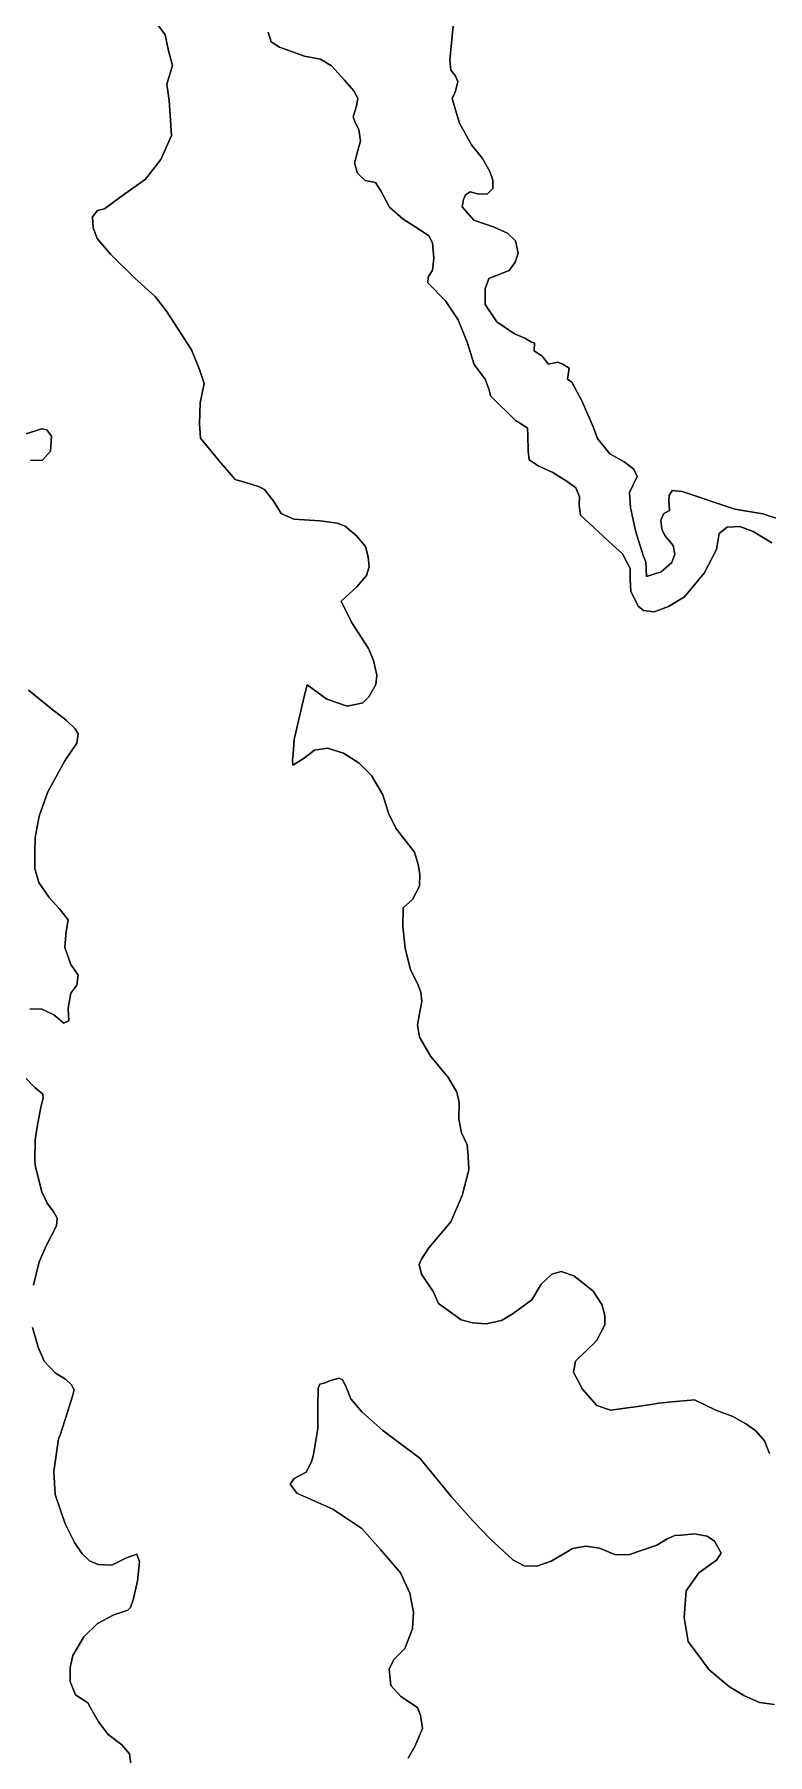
# Model space of a CAD drawing. Header units: inches. Extents: x 288635 to 1232953, y 676945 to 1655780.
# Drawn here: x 413082 to 425495, y 1170754 to 1199889 of the extents above; entities that cross this region are included whole.
import ezdxf

# ---------------------------------------------------------------- set-up
doc = ezdxf.new("R2010")
doc.units = ezdxf.units.IN
doc.header["$MEASUREMENT"] = 0

msp = doc.modelspace()

# ---------------------------------------------------------------- linework, layer by layer
at = {"color": 1}
for points in [[(425524.4293, 1175856.1481), (425439.7625, 1176070.461), (425295.1587, 1176239.317), (425128.1323, 1176354.3797), (424904.6119, 1176481.3799), (424620.1313, 1176588.0601), (424259.4506, 1176760.7805), (423878.4498, 1176730.3004), (423654.9294, 1176704.9004), (423522.8491, 1176684.5803), (423253.6086, 1176643.9402), (422837.0478, 1176588.0601), (422603.3673, 1176664.2603), (422359.5268, 1176943.6608), (422207.1265, 1177233.2214), (422242.6866, 1177416.1018), (422598.2873, 1177761.5425), (422740.5276, 1178030.783), (422740.5276, 1178193.3433), (422689.7275, 1178376.2237), (422542.4072, 1178604.8242), (422369.6868, 1178741.9844), (422217.2865, 1178863.9047), (421998.8461, 1178935.0248), (421841.3658, 1178889.3047), (421663.5654, 1178721.6644), (421501.0051, 1178457.5039), (421186.0445, 1178223.8234), (420987.9241, 1178106.9832), (420728.8435, 1178051.1031), (420500.2431, 1178066.3431), (420307.2027, 1178117.1432), (419921.1219, 1178396.5437), (419834.7618, 1178594.6641), (419636.6414, 1178889.3047), (419596.0013, 1179056.9451), (419636.6414, 1179143.3052), (419758.5616, 1179336.3456), (420134.4824, 1179778.3065), (420322.4427, 1180225.3474), (420439.283, 1180657.1483), (420424.0429, 1180890.8287), (420408.8029, 1181078.7891), (420312.2827, 1181281.9895), (420266.5626, 1181515.67), (420271.6426, 1181800.1506), (420231.0026, 1181972.8709), (420093.8423, 1182216.7114), (419794.1217, 1182577.3921), (419601.0813, 1182902.5128), (419565.5212, 1183105.7132), (419606.1613, 1183334.3136), (419641.7214, 1183507.034), (419626.4813, 1183669.5943), (419565.5212, 1183811.8346), (419448.681, 1184045.515), (419357.2408, 1184411.2758), (419321.6807, 1184787.1965), (419326.7607, 1185097.0771), (419484.2411, 1185239.3174), (419601.0813, 1185462.8379), (419606.1613, 1185666.0383), (419580.7613, 1185828.5986), (419514.7211, 1186036.879), (419311.5207, 1186295.9595), (419199.7605, 1186443.2798), (419077.8402, 1186697.2803), (418981.3201, 1187012.241), (418788.2797, 1187337.3616), (418578.9409, 1187544.1604), (418314.7804, 1187716.8807), (418045.5398, 1187798.1609), (417822.0194, 1187767.6808), (417634.059, 1187620.3605), (417456.2587, 1187513.6803), (417451.1787, 1187600.0405), (417461.3387, 1187696.5607), (417481.6587, 1187945.4812), (417649.2991, 1188677.0026), (417700.0992, 1188875.123), (418030.2998, 1188631.2825), (418375.7405, 1188509.3623), (418517.9808, 1188539.8424), (418639.901, 1188570.3224), (418741.5012, 1188671.9226), (418863.4215, 1188880.203), (418878.6615, 1189037.6834), (418822.7814, 1189286.6039), (418736.4212, 1189489.8043), (418451.9407, 1189931.7651), (418274.1403, 1190292.4459), (418538.3008, 1190531.2063), (418705.9412, 1190724.2467), (418751.6613, 1190871.567), (418731.3412, 1191039.2074), (418685.6211, 1191217.0077), (418533.2208, 1191394.8081), (418345.2604, 1191557.3684), (418208.1002, 1191608.1685), (417918.5396, 1191648.8086), (417471.4987, 1191679.2886), (417258.1383, 1191775.8088), (417136.218, 1191979.0092), (416978.7377, 1192182.2096), (416877.1375, 1192233.0098), (416750.1373, 1192273.6498), (416480.8967, 1192349.85), (416201.4962, 1192674.9706), (415891.6155, 1193050.8914), (415876.3755, 1193294.7319), (415886.5355, 1193650.3326), (415957.6557, 1193975.4532), (415875.3078, 1194213.6024), (415739.2043, 1194547.056), (415569.0749, 1194819.263), (415317.5744, 1195199.7357), (415124.534, 1195448.6562), (414784.1733, 1195758.5368), (414372.6925, 1196164.9376), (414144.092, 1196434.1782), (414078.0519, 1196611.9785), (414067.8919, 1196799.9389), (414149.1721, 1196906.6191), (414271.0923, 1196937.0992), (414550.4929, 1197145.3796), (414961.9737, 1197440.0202), (415221.0542, 1197770.2208), (415403.9346, 1198176.6216), (415363.2945, 1198770.9828), (415322.6544, 1199045.3034), (415419.1746, 1199365.344), (415352.7929, 1199609.2125), (415297.2816, 1199881.5372), (415078.8139, 1200173.0656)], [(415078.8139, 1200173.0656), (415297.2816, 1199881.5372), (415352.7929, 1199609.2125), (415419.1746, 1199365.344), (415322.6544, 1199045.3034), (415363.2945, 1198770.9828), (415403.9346, 1198176.6216), (415221.0542, 1197770.2208), (414961.9737, 1197440.0202), (414550.4929, 1197145.3796), (414271.0923, 1196937.0992), (414149.1721, 1196906.6191), (414067.8919, 1196799.9389), (414078.0519, 1196611.9785), (414144.092, 1196434.1782), (414372.6925, 1196164.9376), (414784.1733, 1195758.5368), (415124.534, 1195448.6562), (415317.5744, 1195199.7357), (415569.0749, 1194819.263), (415739.2043, 1194547.056), (415875.3078, 1194213.6024), (415957.6557, 1193975.4532), (415886.5355, 1193650.3326), (415876.3755, 1193294.7319), (415891.6155, 1193050.8914), (416201.4962, 1192674.9706), (416480.8967, 1192349.85), (416750.1373, 1192273.6498), (416877.1375, 1192233.0098), (416978.7377, 1192182.2096), (417136.218, 1191979.0092), (417258.1383, 1191775.8088), (417471.4987, 1191679.2886), (417918.5396, 1191648.8086), (418208.1002, 1191608.1685), (418345.2604, 1191557.3684), (418533.2208, 1191394.8081), (418685.6211, 1191217.0077), (418731.3412, 1191039.2074), (418751.6613, 1190871.567), (418705.9412, 1190724.2467), (418538.3008, 1190531.2063), (418274.1403, 1190292.4459), (418451.9407, 1189931.7651), (418736.4212, 1189489.8043), (418822.7814, 1189286.6039), (418878.6615, 1189037.6834), (418863.4215, 1188880.203), (418741.5012, 1188671.9226), (418639.901, 1188570.3224), (418517.9808, 1188539.8424), (418375.7405, 1188509.3623), (418030.2998, 1188631.2825), (417700.0992, 1188875.123), (417649.2991, 1188677.0026), (417481.6587, 1187945.4812), (417461.3387, 1187696.5607), (417451.1787, 1187600.0405), (417456.2587, 1187513.6803), (417634.059, 1187620.3605), (417822.0194, 1187767.6808), (418045.5398, 1187798.1609), (418314.7804, 1187716.8807), (418578.9409, 1187544.1604), (418788.2797, 1187337.3616), (418981.3201, 1187012.241), (419077.8402, 1186697.2803), (419199.7605, 1186443.2798), (419311.5207, 1186295.9595), (419514.7211, 1186036.879), (419580.7613, 1185828.5986), (419606.1613, 1185666.0383), (419601.0813, 1185462.8379), (419484.2411, 1185239.3174), (419326.7607, 1185097.0771), (419321.6807, 1184787.1965), (419357.2408, 1184411.2758), (419448.681, 1184045.515), (419565.5212, 1183811.8346), (419626.4813, 1183669.5943), (419641.7214, 1183507.034), (419606.1613, 1183334.3136), (419565.5212, 1183105.7132), (419601.0813, 1182902.5128), (419794.1217, 1182577.3921), (420093.8423, 1182216.7114), (420231.0026, 1181972.8709), (420271.6426, 1181800.1506), (420266.5626, 1181515.67), (420312.2827, 1181281.9895), (420408.8029, 1181078.7891), (420424.0429, 1180890.8287), (420439.283, 1180657.1483), (420322.4427, 1180225.3474), (420134.4824, 1179778.3065), (419758.5616, 1179336.3456), (419636.6414, 1179143.3052), (419596.0013, 1179056.9451), (419636.6414, 1178889.3047), (419834.7618, 1178594.6641), (419921.1219, 1178396.5437), (420307.2027, 1178117.1432), (420500.2431, 1178066.3431), (420728.8435, 1178051.1031), (420987.9241, 1178106.9832), (421186.0445, 1178223.8234), (421501.0051, 1178457.5039), (421663.5654, 1178721.6644), (421841.3658, 1178889.3047), (421998.8461, 1178935.0248), (422217.2865, 1178863.9047), (422369.6868, 1178741.9844), (422542.4072, 1178604.8242), (422689.7275, 1178376.2237), (422740.5276, 1178193.3433), (422740.5276, 1178030.783), (422598.2873, 1177761.5425), (422242.6866, 1177416.1018), (422207.1265, 1177233.2214), (422359.5268, 1176943.6608), (422603.3673, 1176664.2603), (422837.0478, 1176588.0601), (423253.6086, 1176643.9402), (423522.8491, 1176684.5803), (423654.9294, 1176704.9004), (423878.4498, 1176730.3004), (424259.4506, 1176760.7805), (424620.1313, 1176588.0601), (424904.6119, 1176481.3799), (425128.1323, 1176354.3797), (425295.1587, 1176239.317), (425439.7625, 1176070.461), (425524.4293, 1175856.1481)], [(417041.2501, 1199926.7204), (417092.0502, 1199764.7951), (417231.7504, 1199675.8949), (417654.0263, 1199523.4946), (417923.9018, 1199472.6945), (418114.4022, 1199355.2193), (418330.3026, 1199113.9188), (418489.053, 1198932.9434), (418558.9031, 1198802.7682), (418536.6781, 1198682.1179), (418479.5279, 1198491.6175), (418508.103, 1198415.4174), (418574.7781, 1198275.7171), (418603.3532, 1198085.2167), (418556.3631, 1197923.9264), (418500.483, 1197710.566), (418551.2831, 1197537.8456), (418683.3633, 1197415.9254), (418856.0837, 1197380.3653), (418947.5239, 1197238.125), (419094.8442, 1196963.8045), (419323.4446, 1196760.6041), (419582.5251, 1196598.0438), (419760.3255, 1196476.1235), (419821.2856, 1196359.2833), (419841.6057, 1196100.2028), (419821.2856, 1195897.0024), (419750.1655, 1195780.1621), (419740.0055, 1195683.6419), (420039.7261, 1195378.8413), (420258.1665, 1195053.7207), (420410.5668, 1194677.7999), (420527.407, 1194296.7992), (420715.3674, 1194047.8787), (420781.4075, 1193870.0783), (420802.9932, 1193770.2448), (421225.9084, 1193348.1073), (421324.3336, 1193290.9571), (421429.1088, 1193221.107), (421435.4589, 1193103.6318), (421438.6339, 1192830.5812), (421460.8589, 1192681.3559), (421610.0842, 1192582.9307), (421861.597, 1192468.7127), (422102.2102, 1192315.5952), (422249.5305, 1192208.915), (422310.4906, 1192056.5147), (422305.4106, 1191914.2744), (422325.7306, 1191746.6341), (422544.1711, 1191548.5137), (422808.3316, 1191299.5932), (423036.9321, 1191091.3127), (423170.4563, 1190845.1698), (423170.4563, 1190654.6249), (423177.2614, 1190457.2748), (423301.0926, 1190207.391), (423392.5328, 1190131.1908), (423575.4131, 1190110.8708), (423819.2536, 1190202.311), (424088.4942, 1190364.8713), (424418.6948, 1190766.1921), (424632.0552, 1191162.4329), (424672.6953, 1191436.7534), (424809.8556, 1191543.4336), (425023.216, 1191553.5937), (425251.8165, 1191467.2335), (425566.7771, 1191279.2731)], [(425566.7771, 1191279.2731), (425251.8165, 1191467.2335), (425023.216, 1191553.5937), (424809.8556, 1191543.4336), (424672.6953, 1191436.7534), (424632.0552, 1191162.4329), (424418.6948, 1190766.1921), (424088.4942, 1190364.8713), (423819.2536, 1190202.311), (423575.4131, 1190110.8708), (423392.5328, 1190131.1908), (423301.0926, 1190207.391), (423177.2614, 1190457.2748), (423170.4563, 1190654.6249), (423170.4563, 1190845.1698), (423036.9321, 1191091.3127), (422808.3316, 1191299.5932), (422544.1711, 1191548.5137), (422325.7306, 1191746.6341), (422305.4106, 1191914.2744), (422310.4906, 1192056.5147), (422249.5305, 1192208.915), (422102.2102, 1192315.5952), (421861.597, 1192468.7127), (421610.0842, 1192582.9307), (421460.8589, 1192681.3559), (421438.6339, 1192830.5812), (421435.4589, 1193103.6318), (421429.1088, 1193221.107), (421324.3336, 1193290.9571), (421225.9084, 1193348.1073), (420802.9932, 1193770.2448), (420781.4075, 1193870.0783), (420715.3674, 1194047.8787), (420527.407, 1194296.7992), (420410.5668, 1194677.7999), (420258.1665, 1195053.7207), (420039.7261, 1195378.8413), (419740.0055, 1195683.6419), (419750.1655, 1195780.1621), (419821.2856, 1195897.0024), (419841.6057, 1196100.2028), (419821.2856, 1196359.2833), (419760.3255, 1196476.1235), (419582.5251, 1196598.0438), (419323.4446, 1196760.6041), (419094.8442, 1196963.8045), (418947.5239, 1197238.125), (418856.0837, 1197380.3653), (418683.3633, 1197415.9254), (418551.2831, 1197537.8456), (418500.483, 1197710.566), (418556.3631, 1197923.9264), (418603.3532, 1198085.2167), (418574.7781, 1198275.7171), (418508.103, 1198415.4174), (418479.5279, 1198491.6175), (418536.6781, 1198682.1179), (418558.9031, 1198802.7682), (418489.053, 1198932.9434), (418330.3026, 1199113.9188), (418114.4022, 1199355.2193), (417923.9018, 1199472.6945), (417654.0263, 1199523.4946), (417231.7504, 1199675.8949), (417092.0502, 1199764.7951), (417041.2501, 1199926.7204)], [(425658.8523, 1191689.4416), (425415.0118, 1191770.7218), (424942.5709, 1191846.9219), (424048.4891, 1192146.6425), (423880.8487, 1192166.9626), (423830.0486, 1192080.6024), (423824.9686, 1191994.2422), (423835.1286, 1191826.6019), (423738.6085, 1191775.8018), (423687.8084, 1191658.9615), (423703.0484, 1191506.5612), (423753.8485, 1191399.881), (423896.0888, 1191232.2407), (423926.5688, 1191084.9204), (423875.7687, 1190942.6801), (423692.8884, 1190785.1998), (423443.9679, 1190708.9996), (423433.8078, 1190957.9201), (423388.0878, 1191064.6004), (423256.0075, 1191481.1612), (423174.7273, 1191877.402), (423154.4073, 1192131.4025), (423286.4876, 1192400.643), (423230.6074, 1192527.6433), (423068.0471, 1192649.5635), (422824.2066, 1192786.7238), (422615.9262, 1193045.8043), (422539.7261, 1193243.9247), (422356.8457, 1193670.6456), (422179.0453, 1194000.8462), (422107.9252, 1194051.6463), (422133.3252, 1194234.5267), (422026.645, 1194305.6468), (421940.2849, 1194336.1269), (421787.8846, 1194305.6468), (421676.1243, 1194437.7271), (421544.0441, 1194529.1673), (421548.0756, 1194666.8765), (421498.324, 1194676.4876), (421386.5638, 1194742.5277), (421208.7634, 1194818.7279), (420909.0428, 1195021.9283), (420710.9224, 1195316.5689), (420716.0024, 1195580.7294), (420776.9625, 1195753.4497), (420903.9628, 1195804.2498), (421122.4032, 1195890.61), (421224.0034, 1196032.8503), (421274.8035, 1196185.2506), (421229.0834, 1196393.531), (421091.9232, 1196520.5313), (420863.3227, 1196622.1315), (420522.962, 1196744.0517), (420324.8416, 1196967.5722), (420345.1617, 1197094.5724), (420380.7217, 1197170.7726), (420462.0019, 1197221.5727), (420583.9221, 1197191.0926), (420746.4825, 1197180.9326), (420843.0027, 1197277.4528), (420843.0027, 1197419.6931), (420792.2026, 1197567.0134), (420670.2823, 1197785.4538), (420482.3219, 1198019.1343), (420279.1215, 1198384.895), (420152.1213, 1198796.3758), (420213.0814, 1198928.4561), (420248.6415, 1199091.0164), (420208.0014, 1199192.6166), (420131.8012, 1199284.0568), (420116.5612, 1199451.6971), (420170.7221, 1200035.5945)], [(420170.7221, 1200035.5945), (420116.5612, 1199451.6971), (420131.8012, 1199284.0568), (420208.0014, 1199192.6166), (420248.6415, 1199091.0164), (420213.0814, 1198928.4561), (420152.1213, 1198796.3758), (420279.1215, 1198384.895), (420482.3219, 1198019.1343), (420670.2823, 1197785.4538), (420792.2026, 1197567.0134), (420843.0027, 1197419.6931), (420843.0027, 1197277.4528), (420746.4825, 1197180.9326), (420583.9221, 1197191.0926), (420462.0019, 1197221.5727), (420380.7217, 1197170.7726), (420345.1617, 1197094.5724), (420324.8416, 1196967.5722), (420522.962, 1196744.0517), (420863.3227, 1196622.1315), (421091.9232, 1196520.5313), (421229.0834, 1196393.531), (421274.8035, 1196185.2506), (421224.0034, 1196032.8503), (421122.4032, 1195890.61), (420903.9628, 1195804.2498), (420776.9625, 1195753.4497), (420716.0024, 1195580.7294), (420710.9224, 1195316.5689), (420909.0428, 1195021.9283), (421208.7634, 1194818.7279), (421386.5638, 1194742.5277), (421498.324, 1194676.4876), (421548.0756, 1194666.8765), (421544.0441, 1194529.1673), (421676.1243, 1194437.7271), (421787.8846, 1194305.6468), (421940.2849, 1194336.1269), (422026.645, 1194305.6468), (422133.3252, 1194234.5267), (422107.9252, 1194051.6463), (422179.0453, 1194000.8462), (422356.8457, 1193670.6456), (422539.7261, 1193243.9247), (422615.9262, 1193045.8043), (422824.2066, 1192786.7238), (423068.0471, 1192649.5635), (423230.6074, 1192527.6433), (423286.4876, 1192400.643), (423154.4073, 1192131.4025), (423174.7273, 1191877.402), (423256.0075, 1191481.1612), (423388.0878, 1191064.6004), (423433.8078, 1190957.9201), (423443.9679, 1190708.9996), (423692.8884, 1190785.1998), (423875.7687, 1190942.6801), (423926.5688, 1191084.9204), (423896.0888, 1191232.2407), (423753.8485, 1191399.881), (423703.0484, 1191506.5612), (423687.8084, 1191658.9615), (423738.6085, 1191775.8018), (423835.1286, 1191826.6019), (423824.9686, 1191994.2422), (423830.0486, 1192080.6024), (423880.8487, 1192166.9626), (424048.4891, 1192146.6425), (424942.5709, 1191846.9219), (425415.0118, 1191770.7218), (425658.8523, 1191689.4416)], [(412926.6289, 1193120.4827), (413199.6794, 1193209.3829), (413294.9296, 1193190.3328), (413371.1298, 1193082.3826), (413352.0797, 1192828.3821), (413218.7295, 1192675.9818), (413015.5291, 1192669.6318)], [(413015.5291, 1192669.6318), (413218.7295, 1192675.9818), (413352.0797, 1192828.3821), (413371.1298, 1193082.3826), (413294.9296, 1193190.3328), (413199.6794, 1193209.3829), (412926.6289, 1193120.4827)], [(412980.5093, 1188781.1222), (413372.0934, 1188468.9132), (413620.8023, 1188273.1211), (413774.2609, 1188124.9542), (413821.886, 1188045.579), (413800.7193, 1187886.8287), (413599.6356, 1187585.2031), (413307.0021, 1187057.922), (413162.8991, 1186651.0431), (413095.0859, 1186286.5474), (413086.6093, 1186040.7247), (413086.6093, 1186027.2438), (413086.6093, 1185777.9487), (413086.6093, 1185764.4678), (413154.4225, 1185527.1218), (413332.432, 1185272.8224), (413501.9649, 1185086.3363), (413652.7537, 1184893.6617), (413620.6379, 1184692.9382), (413595.208, 1184438.6389), (413596.2585, 1184435.6626), (413595.208, 1184425.158), (413696.9277, 1184136.9521), (413822.4852, 1183952.8012), (413798.6474, 1183785.9373), (413696.9277, 1183650.3109), (413654.5445, 1183396.0116), (413654.9794, 1183385.1399), (413654.5445, 1183382.5307), (413662.4924, 1183183.8312), (413578.2547, 1183141.7123), (413408.7218, 1183285.8152), (413196.8057, 1183387.535), (413001.8429, 1183379.0583)], [(413001.8429, 1183379.0583), (413196.8057, 1183387.535), (413408.7218, 1183285.8152), (413578.2547, 1183141.7123), (413662.4924, 1183183.8312), (413654.5445, 1183382.5307), (413654.9794, 1183385.1399), (413654.5445, 1183396.0116), (413696.9277, 1183650.3109), (413798.6474, 1183785.9373), (413822.4852, 1183952.8012), (413696.9277, 1184136.9521), (413595.208, 1184425.158), (413596.2585, 1184435.6626), (413595.208, 1184438.6389), (413620.6379, 1184692.9382), (413652.7537, 1184893.6617), (413501.9649, 1185086.3363), (413332.432, 1185272.8224), (413154.4225, 1185527.1218), (413086.6093, 1185764.4678), (413086.6093, 1185777.9487), (413086.6093, 1186027.2438), (413086.6093, 1186040.7247), (413095.0859, 1186286.5474), (413162.8991, 1186651.0431), (413307.0021, 1187057.922), (413599.6356, 1187585.2031), (413800.7193, 1187886.8287), (413821.886, 1188045.579), (413774.2609, 1188124.9542), (413620.8023, 1188273.1211), (413372.0934, 1188468.9132), (412980.5093, 1188781.1222)], [(412908.5998, 1182238.1837), (413086.6093, 1182051.6975), (413222.2356, 1181941.5011), (413229.6591, 1181874.69), (413188.329, 1181717.636), (413130.4953, 1181386.531), (413095.0859, 1181166.6541), (413086.6093, 1180810.635), (413086.8873, 1180808.8283), (413086.6093, 1180797.1541), (413099.8465, 1180711.1123), (413209.2289, 1180284.9375), (413300.669, 1180091.8971), (413412.4293, 1179939.4968), (413468.3094, 1179837.8966), (413458.1493, 1179710.8963), (413285.429, 1179380.6956), (413163.5088, 1179101.2951), (413066.9886, 1178705.0543)], [(413066.9886, 1178705.0543), (413163.5088, 1179101.2951), (413285.429, 1179380.6956), (413458.1493, 1179710.8963), (413468.3094, 1179837.8966), (413412.4293, 1179939.4968), (413300.669, 1180091.8971), (413209.2289, 1180284.9375), (413099.8465, 1180711.1123), (413086.6093, 1180797.1541), (413086.8873, 1180808.8283), (413086.6093, 1180810.635), (413095.0859, 1181166.6541), (413130.4953, 1181386.531), (413188.329, 1181717.636), (413229.6591, 1181874.69), (413222.2356, 1181941.5011), (413086.6093, 1182051.6975), (412908.5998, 1182238.1837)], [(413051.7485, 1177988.7729), (413143.1887, 1177653.4922), (413244.7889, 1177419.8117), (413437.8293, 1177216.6113), (413610.338, 1177110.5661), (413713.5257, 1177012.6701), (413753.2133, 1176925.3574), (413750.9418, 1176915.5141), (413729.4007, 1176822.1697), (413634.1505, 1176533.7733), (413516.5466, 1176165.0496), (413491.5014, 1176102.2043), (413410.1803, 1175548.5371), (413435.5803, 1175157.3763), (413603.2207, 1174659.5353), (413760.701, 1174344.5747), (413887.7013, 1174151.5343), (414014.7015, 1174034.694), (414162.0218, 1173973.7339), (414390.6223, 1173963.5739), (414639.5428, 1174085.4941), (414817.3431, 1174146.4543), (414863.0632, 1174019.454), (414827.5031, 1173699.4134), (414766.543, 1173420.0128), (414757.2631, 1173390.0314), (414706.2179, 1173246.0225), (414664.9428, 1173198.3974), (414426.8173, 1173119.0222), (414150.5918, 1172972.9719), (413918.8163, 1172750.7215), (413734.6659, 1172430.0458), (413687.0408, 1172228.9621), (413687.0408, 1171991.8949), (413775.941, 1171767.5278), (413987.6081, 1171632.0609), (414055.3416, 1171505.0606), (414165.4085, 1171310.3269), (414330.5088, 1171094.4265), (414563.3426, 1170920.8595), (414690.3429, 1170764.2258), (414719.9762, 1170552.5587)], [(414719.9762, 1170552.5587), (414690.3429, 1170764.2258), (414563.3426, 1170920.8595), (414330.5088, 1171094.4265), (414165.4085, 1171310.3269), (414055.3416, 1171505.0606), (413987.6081, 1171632.0609), (413775.941, 1171767.5278), (413687.0408, 1171991.8949), (413687.0408, 1172228.9621), (413734.6659, 1172430.0458), (413918.8163, 1172750.7215), (414150.5918, 1172972.9719), (414426.8173, 1173119.0222), (414664.9428, 1173198.3974), (414706.2179, 1173246.0225), (414757.2631, 1173390.0314), (414766.543, 1173420.0128), (414827.5031, 1173699.4134), (414863.0632, 1174019.454), (414817.3431, 1174146.4543), (414639.5428, 1174085.4941), (414390.6223, 1173963.5739), (414162.0218, 1173973.7339), (414014.7015, 1174034.694), (413887.7013, 1174151.5343), (413760.701, 1174344.5747), (413603.2207, 1174659.5353), (413435.5803, 1175157.3763), (413410.1803, 1175548.5371), (413491.5014, 1176102.2043), (413516.5466, 1176165.0496), (413634.1505, 1176533.7733), (413729.4007, 1176822.1697), (413750.9418, 1176915.5141), (413753.2133, 1176925.3574), (413713.5257, 1177012.6701), (413610.338, 1177110.5661), (413437.8293, 1177216.6113), (413244.7889, 1177419.8117), (413143.1887, 1177653.4922), (413051.7485, 1177988.7729)], [(419410.8706, 1170691.4752), (419525.1708, 1170888.3256), (419652.1711, 1171193.1262), (419620.421, 1171421.7266), (419569.6209, 1171548.7269), (419283.8703, 1171739.2273), (419118.77, 1171923.3776), (419087.0199, 1172202.7782), (419169.5701, 1172361.5285), (419353.7205, 1172552.0289), (419480.7207, 1172882.2296), (419499.7708, 1173167.9801), (419436.2706, 1173485.4808), (419277.5203, 1173834.7315), (418940.9697, 1174228.4323), (418623.469, 1174584.033), (418134.518, 1174907.8836), (417524.9168, 1175180.9342), (417410.6166, 1175333.3345), (417480.4667, 1175428.5847), (417683.6671, 1175536.5349), (417772.5673, 1175714.3352), (417804.3174, 1175834.9855), (417877.711, 1176275.9905), (417882.791, 1176656.9913), (417887.871, 1176958.6169), (417916.4461, 1177025.292), (418002.1712, 1177050.6921), (418094.2464, 1177091.9672), (418240.2967, 1177126.8923), (418297.4468, 1177101.4922), (418348.2469, 1177006.242), (418441.0559, 1176779.2839), (418624.4725, 1176560.4711), (418980.0732, 1176245.5105), (419228.9937, 1176057.5501), (419604.9145, 1175773.0695), (420144.6655, 1175120.0766), (420510.4263, 1174708.5957), (420799.9868, 1174408.8751), (421180.9876, 1174053.2744), (421374.028, 1173951.6742), (421374.028, 1173951.6742), (421587.3884, 1173946.5942), (421831.2289, 1174027.8744), (422034.4293, 1174149.7946), (422191.9096, 1174246.3148), (422415.4301, 1174281.8749), (422649.1105, 1174251.3948), (422908.1911, 1174144.7146), (423141.8715, 1174134.5546), (423619.3925, 1174302.1949), (423797.1928, 1174408.8751), (423924.1931, 1174464.7553), (424035.9533, 1174469.8353), (424249.3137, 1174490.1553), (424472.8342, 1174454.5952), (424594.7544, 1174368.2351), (424706.5147, 1174165.0347), (424630.3145, 1174048.1944), (424330.5939, 1173834.834), (424117.2335, 1173524.9534), (424081.6734, 1173077.9125), (424152.7935, 1172666.4317), (424503.3142, 1172188.9107), (424848.7549, 1171899.3501), (425092.5954, 1171752.0298), (425356.756, 1171635.1896), (425610.7565, 1171599.6295)], [(425610.7565, 1171599.6295), (425356.756, 1171635.1896), (425092.5954, 1171752.0298), (424848.7549, 1171899.3501), (424503.3142, 1172188.9107), (424152.7935, 1172666.4317), (424081.6734, 1173077.9125), (424117.2335, 1173524.9534), (424330.5939, 1173834.834), (424630.3145, 1174048.1944), (424706.5147, 1174165.0347), (424594.7544, 1174368.2351), (424472.8342, 1174454.5952), (424249.3137, 1174490.1553), (424035.9533, 1174469.8353), (423924.1931, 1174464.7553), (423797.1928, 1174408.8751), (423619.3925, 1174302.1949), (423141.8715, 1174134.5546), (422908.1911, 1174144.7146), (422649.1105, 1174251.3948), (422415.4301, 1174281.8749), (422191.9096, 1174246.3148), (422034.4293, 1174149.7946), (421831.2289, 1174027.8744), (421587.3884, 1173946.5942), (421374.028, 1173951.6742), (421180.9876, 1174053.2744), (420799.9868, 1174408.8751), (420510.4263, 1174708.5957), (420144.6655, 1175120.0766), (419604.9145, 1175773.0695), (419228.9937, 1176057.5501), (418980.0732, 1176245.5105), (418624.4725, 1176560.4711), (418441.0559, 1176779.2839), (418348.2469, 1177006.242), (418297.4468, 1177101.4922), (418240.2967, 1177126.8923), (418094.2464, 1177091.9672), (418002.1712, 1177050.6921), (417916.4461, 1177025.292), (417887.871, 1176958.6169), (417882.791, 1176656.9913), (417877.711, 1176275.9905), (417804.3174, 1175834.9855), (417772.5673, 1175714.3352), (417683.6671, 1175536.5349), (417480.4667, 1175428.5847), (417410.6166, 1175333.3345), (417524.9168, 1175180.9342), (418134.518, 1174907.8836), (418623.469, 1174584.033), (418940.9697, 1174228.4323), (418940.9697, 1174228.4323), (419277.5203, 1173834.7315), (419436.2706, 1173485.4808), (419499.7708, 1173167.9801), (419480.7207, 1172882.2296), (419353.7205, 1172552.0289), (419169.5701, 1172361.5285), (419087.0199, 1172202.7782), (419118.77, 1171923.3776), (419283.8703, 1171739.2273), (419569.6209, 1171548.7269), (419620.421, 1171421.7266), (419652.1711, 1171193.1262), (419525.1708, 1170888.3256), (419410.8706, 1170691.4752)]]:
    msp.add_lwpolyline(points, dxfattribs=at)

doc.saveas('drawing.dxf')
